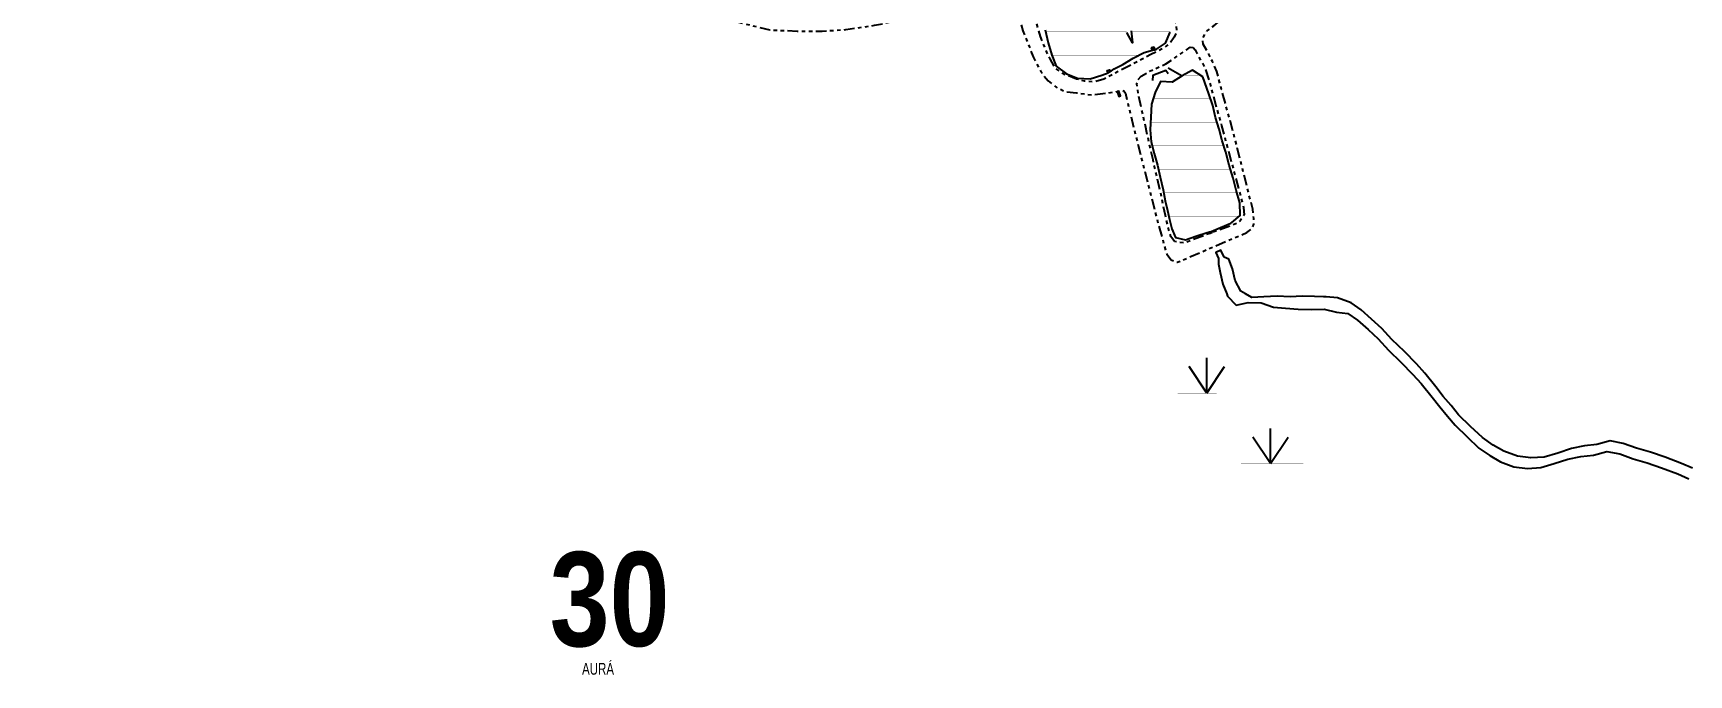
# Model space of a CAD drawing. Extents: x 211015 to 214226, y 4840231 to 4844926.
# Drawn here: x 212348 to 213052, y 4842039 to 4842312 of the extents above; entities that cross this region are included whole.
import ezdxf

# ---------------------------------------------------------------- set-up
doc = ezdxf.new("R2010")
doc.units = 0
doc.header["$LTSCALE"] = 1.5
doc.header["$MEASUREMENT"] = 0
doc.linetypes.add('TRACO_05', pattern=[11, 7, -1, 0.5, -1, 0.5, -1])
doc.linetypes.add('TRACO_25', pattern=[8, 3, -1, 1, -1, 1, -1])
doc.layers.get('0').update_dxf_attribs({"linetype": 'CONTINUOUS'})
for name, color, linetype in [('HD-ALAGADO-BREJO', 170, 'CONTINUOUS'), ('HD-CURSO-PERENE', 170, 'CONTINUOUS'), ('HD-HACH-HIDROG', 160, 'CONTINUOUS'), ('HD-LAGOS-PERENE', 170, 'CONTINUOUS'), ('HD-VALAS-DRENOS', 170, 'CONTINUOUS'), ('LM-TXT-LSF', 7, 'CONTINUOUS'), ('SV-EST-M-N-PAV', 20, 'CONTINUOUS'), ('SV-PONTE-BUEIRO', 7, 'CONTINUOUS')]:
    doc.layers.add(name, color=color, linetype=linetype)
doc.styles.add('ARIAL', font='ARIAL.TTF')
doc.styles.get("Standard").update_dxf_attribs({"font": 'swisscbo.ttf'})

# ---------------------------------------------------------------- blocks, each defined once
blk = doc.blocks.new('*X42')
at = {"layer": 'HD-HACH-HIDROG', "const_width": 0.13}
for points in [[(212790.634277, 4842412.288986), (212805.897023, 4842412.289138)], [(212779.701651, 4842402.288843), (212785.191841, 4842402.288898)], [(212792.578491, 4842402.288972), (212809.097947, 4842402.289137)], [(212762.813768, 4842392.288641), (212764.788821, 4842392.288661)], [(212776.270447, 4842392.288776), (212787.759639, 4842392.288891)], [(212795.182078, 4842392.288965), (212811.4947, 4842392.289128)], [(212764.717944, 4842382.288627), (212767.702565, 4842382.288657)], [(212769.573855, 4842382.288676), (212790.281605, 4842382.288883)], [(212797.983294, 4842382.28896), (212814.140178, 4842382.289122)], [(212768.367859, 4842372.288631), (212793.168899, 4842372.288879)], [(212801.489602, 4842372.288962), (212816.557007, 4842372.289113)], [(212771.369868, 4842362.288628), (212796.797677, 4842362.288882)], [(212804.697649, 4842362.288961), (212818.900319, 4842362.289103)], [(212774.001679, 4842352.288621), (212799.972511, 4842352.288881)], [(212807.897583, 4842352.28896), (212821.325368, 4842352.289095)], [(212775.195013, 4842342.2886), (212803.304628, 4842342.288881)], [(212808.817102, 4842342.288936), (212824.128761, 4842342.28909)], [(212776.187658, 4842332.288577), (212807.176239, 4842332.288887)], [(212811.323172, 4842332.288929), (212826.701437, 4842332.289082)], [(212777.319946, 4842322.288555), (212811.541937, 4842322.288898)], [(212813.031239, 4842322.288913), (212830.017258, 4842322.289082)], [(212778.770491, 4842312.288537), (212813.219459, 4842312.288881)], [(212815.197467, 4842312.288901), (212831.765978, 4842312.289067)], [(212781.395917, 4842302.28853), (212818.488089, 4842302.288901)]]:
    blk.add_lwpolyline(points, dxfattribs=at)
blk = doc.blocks.new('*X43')
at = {"layer": 'HD-HACH-HIDROG', "const_width": 0.13}
for points in [[(212837.370434, 4842293.822904), (212844.554931, 4842293.822976)], [(212824.588964, 4842283.822743), (212848.82091, 4842283.822985)], [(212823.384617, 4842273.822698), (212851.632812, 4842273.822981)], [(212824.108995, 4842263.822672), (212854.514283, 4842263.822976)], [(212826.755907, 4842253.822666), (212857.378112, 4842253.822972)], [(212828.964641, 4842243.822655), (212860.145702, 4842243.822967)], [(212831.212328, 4842233.822644), (212861.198568, 4842233.822944)]]:
    blk.add_lwpolyline(points, dxfattribs=at)
blk = doc.blocks.new('COD094', base_point=(203773.033414, 4838870.092152))
for q in [(203780.533414, 4838885.092152), (203773.033414, 4838881.342152), (203788.033414, 4838881.342152)]:
    blk.add_line((203780.533414, 4838870.092152), q)
blk = doc.blocks.new('*X59')
at = {"layer": 'HD-ALAGADO-BREJO', "const_width": 0.13}
for points in [[(212834.870179, 4842158.727977), (212839.870179, 4842158.728528)], [(212839.870179, 4842158.728528), (212849.870179, 4842158.729629)], [(212849.870179, 4842158.729629), (212851.480094, 4842158.728143)], [(212861.898426, 4842128.728214), (212866.898426, 4842128.728652)], [(212866.898426, 4842128.728652), (212886.898426, 4842128.730403)], [(212886.898426, 4842128.730403), (212888.341044, 4842128.728478)]]:
    blk.add_lwpolyline(points, dxfattribs=at)
at = {"layer": 'HD-ALAGADO-BREJO'}
for p in [(212839.870179, 4842158.728528), (212866.898426, 4842128.728652)]:
    blk.add_blockref('COD094', p, dxfattribs=at)

msp = doc.modelspace()

# ---------------------------------------------------------------- linework, layer by layer
at = {"layer": 'HD-CURSO-PERENE', "linetype": 'Continuous', "flags": 128}
for points in [[(212852.32, 4842215.84), (212852.27, 4842213.54), (212853.05, 4842209.94), (212854.17, 4842205.05), (212855.77, 4842200.89), (212856.15, 4842199.9), (212859.82, 4842196.02), (212864.87, 4842197.19), (212870.37, 4842197.01), (212875.63, 4842195.23), (212880.83, 4842194.76), (212886.14, 4842194.38), (212891.69, 4842194.2), (212897.2, 4842194.43), (212902.45, 4842193.1), (212907.25, 4842192.52), (212911.38, 4842189.67), (212915.9, 4842185.67), (212920.17, 4842181.7), (212924.54, 4842176.99), (212929.82, 4842171.87), (212934.96, 4842166.64), (212938.51, 4842162.72), (212943.14, 4842156.96), (212946.36, 4842152.84), (212949.63, 4842148.97), (212952.83, 4842145.05), (212957.94, 4842140.06), (212962.96, 4842135.32), (212967.58, 4842132.17), (212972.14, 4842129.52), (212977.85, 4842127.43), (212983.61, 4842126.67), (212989.31, 4842127.07), (212995.04, 4842128.73), (213000.8, 4842130.64), (213006.33, 4842131.81), (213011.68, 4842132.36), (213017.36, 4842133.95), (213022.87, 4842132.86), (213028.55, 4842130.78), (213034.46, 4842129.12), (213040.65, 4842126.94), (213047.6, 4842124.33), (213052.26, 4842122.32)], [(213053.75, 4842126.8), (213049.09, 4842128.81), (213042.14, 4842131.41), (213035.96, 4842133.59), (213030.05, 4842135.26), (213024.37, 4842137.34), (213018.85, 4842138.43), (213013.17, 4842136.84), (213007.82, 4842136.29), (213002.29, 4842135.12), (212996.53, 4842133.21), (212990.8, 4842131.54), (212985.1, 4842131.14), (212979.34, 4842131.91), (212973.63, 4842133.99), (212969.08, 4842136.65), (212964.45, 4842139.8), (212959.44, 4842144.54), (212954.32, 4842149.52), (212951.13, 4842153.44), (212947.85, 4842157.32), (212944.63, 4842161.43), (212940, 4842167.19), (212936.45, 4842171.11), (212931.32, 4842176.35), (212926.03, 4842181.46), (212921.66, 4842186.18), (212917.39, 4842190.15), (212912.87, 4842194.14), (212908.74, 4842196.99), (212902.94, 4842199.18), (212898.12, 4842199.63), (212896.95, 4842199.66), (212893.06, 4842199.76), (212887.81, 4842199.89), (212882.81, 4842199.62), (212877.16, 4842199.84), (212871.61, 4842199.62), (212866.41, 4842199.35), (212863.77, 4842200.89), (212861.74, 4842202.08), (212859.37, 4842206.57), (212858.29, 4842211.47), (212856.72, 4842215.64), (212854.72, 4842216.45)]]:
    msp.add_lwpolyline(points, dxfattribs=at)
at = {"layer": 'HD-LAGOS-PERENE', "linetype": 'Continuous', "flags": 128}
for points in [[(212778.61, 4842313.02), (212779.81, 4842307.47), (212781.4, 4842302.27), (212783.35, 4842297.57), (212787.64, 4842294.42), (212792.34, 4842292.57), (212797.67, 4842292.29), (212802.74, 4842293.77), (212805.39, 4842294.77), (212804.94, 4842295.77), (212805.89, 4842296.12), (212806.27, 4842295.2), (212807.88, 4842296.43), (212811.64, 4842298.31), (212816.04, 4842300.96), (212820.65, 4842303.46), (212824.2, 4842304.36), (212823.8, 4842305.46), (212824.75, 4842305.71), (212825.2, 4842304.56), (212825.99, 4842304.82), (212829.8, 4842307.41), (212831.8, 4842312.05)], [(212815.16, 4842312.61), (212815.8, 4842307.56), (212813.31, 4842311.91)]]:
    msp.add_lwpolyline(points, dxfattribs=at)
msp.add_lwpolyline([(212857.94, 4842231.25), (212861.56, 4842234.11), (212861.37, 4842239.56), (212859.83, 4842244.91), (212858.59, 4842250.04), (212856.84, 4842255.51), (212855.34, 4842261.01), (212853.9, 4842265.91), (212852.56, 4842270.81), (212851.01, 4842275.86), (212849.82, 4842280.86), (212848.12, 4842285.91), (212845.58, 4842293.15), (212841.28, 4842295.96), (212836.88, 4842293.56), (212832.63, 4842290.81), (212827.63, 4842291.11), (212825.38, 4842286.41), (212823.87, 4842281.46), (212823.47, 4842275.96), (212823.26, 4842270.52), (212823.7, 4842265.52), (212824.9, 4842260.52), (212826.34, 4842255.57), (212827.54, 4842250.52), (212828.73, 4842245.12), (212829.57, 4842240.47), (212830.66, 4842236.35), (212831.51, 4842232.46), (212832.45, 4842228.57), (212834.08, 4842224.83), (212838.28, 4842223.82), (212842.64, 4842225.38), (212847.51, 4842226.92), (212848.52, 4842227.2), (212849.2, 4842227.41), (212853.14, 4842229.11), (212857.51, 4842230.91)], close=True, dxfattribs=at)
at = {"layer": 'HD-VALAS-DRENOS', "linetype": 'TRACO_05', "flags": 128}
msp.add_lwpolyline([(212830.89, 4842296.91), (212836.88, 4842293.56)], dxfattribs=at)
at = {"layer": 'SV-EST-M-N-PAV', "linetype": 'TRACO_25', "flags": 128}
for points in [[(211911.26, 4843352.76), (211917.61, 4843349.3), (211924.02, 4843345.11), (211935.11, 4843340.92), (211945.71, 4843337.96), (211956.31, 4843336.97), (211963.71, 4843335.49), (211973.33, 4843331.06), (211980.48, 4843326.37), (211989.11, 4843319.96), (211996.26, 4843316.76), (212004.39, 4843313.8), (212012.77, 4843313.06), (212021.9, 4843312.81), (212039.52, 4843312.07), (212054.56, 4843310.84), (212068.12, 4843309.36), (212079.22, 4843307.39), (212089.08, 4843305.66), (212101.9, 4843301.72), (212114.97, 4843298.02), (212129.88, 4843294.44), (212144.92, 4843289.02), (212159.22, 4843285.57), (212170.32, 4843283.1), (212183.88, 4843280.39), (212196.2, 4843277.43), (212204.09, 4843273.24), (212210.75, 4843268.8), (212215.19, 4843264.61), (212216.42, 4843261.9), (212218.64, 4843257.96), (212220.12, 4843252.78), (212222.71, 4843246.12), (212224.19, 4843238.72), (212225.17, 4843229.6), (212226.65, 4843221.1), (212228.87, 4843214.44), (212230.84, 4843208.77), (212233.31, 4843203.35), (212234.54, 4843195.7), (212236.27, 4843189.05), (212237.25, 4843180.66), (212239.47, 4843172.28), (212241.2, 4843165.5), (212244.16, 4843158.6), (212247.12, 4843153.17), (212249.09, 4843149.72), (212252.05, 4843144.54), (212254.02, 4843139.61), (212254.76, 4843134.19), (212253.77, 4843129.26), (212252.54, 4843124.08), (212251.06, 4843118.41), (212250.32, 4843111.75), (212250.07, 4843104.97), (212251.8, 4843096.34), (212254.02, 4843088.21), (212256.73, 4843080.57), (212259.2, 4843072.68), (212260.68, 4843064.79), (212261.42, 4843057.14), (212262.4, 4843049.25), (212262.89, 4843043.09), (212262.4, 4843036.68), (212260.68, 4843029.41), (212258.21, 4843017.33), (212255.5, 4843008.94), (212253.77, 4843000.81), (212250.57, 4842991.69), (212248.1, 4842982.32), (212246.13, 4842971.96), (212244.65, 4842962.84), (212241.94, 4842953.22), (212238.98, 4842947.55), (212237.75, 4842940.53), (212238.49, 4842928.94), (212241.45, 4842920.8), (212245.88, 4842911.93), (212251.06, 4842903.3), (212254.76, 4842895.04), (212260.92, 4842885.67), (212265.85, 4842879.75), (212273, 4842871.37), (212278.67, 4842865.45), (212284.34, 4842861.02), (212291, 4842856.33), (212296.92, 4842850.91), (212300.12, 4842846.47), (212304.31, 4842841.54), (212307.27, 4842837.1), (212311.96, 4842831.92), (212319.85, 4842826.99), (212327.12, 4842822.68), (212337.23, 4842818.73), (212347.34, 4842815.04), (212358.68, 4842812.32), (212367.55, 4842810.6), (212374.95, 4842809.36), (212379.14, 4842806.41), (212383.33, 4842802.21), (212386.04, 4842797.78), (212386.29, 4842794.57), (212387.28, 4842790.38), (212387.28, 4842786.68), (212387.03, 4842782.49), (212386.69, 4842778.61), (212385.06, 4842769.99), (212384, 4842757.58), (212383.33, 4842748.87), (212383.08, 4842736.61), (212382.4, 4842727.71), (212381.15, 4842714.94), (212379.53, 4842703.63), (212377.97, 4842692.97), (212377.36, 4842681.46), (212377.12, 4842679.72), (212375.94, 4842671.09), (212374.38, 4842657.88), (212372.63, 4842643.61), (212371.47, 4842626.74), (212370.45, 4842614.29), (212370.29, 4842600.84), (212370.78, 4842590.89), (212371.37, 4842581.54), (212371.61, 4842575.7), (212372.4, 4842568.8), (212374.19, 4842559.4), (212375.63, 4842550.35), (212377.42, 4842541.5), (212379.02, 4842535.45), (212380.86, 4842527.55), (212382.45, 4842520.5), (212383.15, 4842515.1), (212383.48, 4842509.06), (212385.91, 4842499.88), (212390.21, 4842486.31), (212393.75, 4842473.75), (212399.78, 4842454.93), (212405.08, 4842444.37), (212411.79, 4842433.91), (212416.1, 4842429.46), (212426.93, 4842418.76), (212437.13, 4842413.06), (212449.67, 4842406.31), (212464.71, 4842398.2), (212479.94, 4842389.6), (212498.23, 4842382.5), (212516.17, 4842377.09), (212533.61, 4842369.59), (212550.45, 4842361.18), (212569.64, 4842351.63), (212587.63, 4842342.38), (212608.56, 4842331.37), (212627.45, 4842323.02), (212647.79, 4842316.41), (212661.53, 4842313.01), (212673.23, 4842312.55), (212683.78, 4842312.5), (212693.93, 4842313.15), (212706.08, 4842314.99), (212717.23, 4842317.29), (212723.03, 4842320.79), (212728.34, 4842326.53), (212733.79, 4842332.23), (212739.55, 4842340.78), (212745.76, 4842350.57), (212749.77, 4842358.87), (212751.43, 4842360.96), (212751.87, 4842361.52), (212753.57, 4842361.52), (212755.02, 4842359.82), (212756.96, 4842353.67), (212760.3, 4842341.22), (212769.16, 4842312.62), (212773.5, 4842301.58), (212776.89, 4842295.13), (212779.84, 4842291.38), (212783.29, 4842288.72), (212786.93, 4842286.87), (212791.98, 4842286.27), (212798.53, 4842285.42), (212808.49, 4842286.69), (212811.22, 4842287.43), (212812.1, 4842287.1), (212812.7, 4842286.2), (212818, 4842264.47), (212826.62, 4842230.67), (212826.65, 4842230.54), (212830.27, 4842217.78), (212832.17, 4842215.26), (212834.75, 4842214.27), (212864.36, 4842226.96), (212866.66, 4842228.61), (212867.26, 4842230.51), (212867.28, 4842231.46), (212867.31, 4842232.96), (212866.82, 4842236.91), (212859.2, 4842267.11), (212853.62, 4842287.65), (212851.58, 4842295.4), (212849.75, 4842299.62), (212847.59, 4842303.75), (212845.8, 4842306.95), (212845.55, 4842309.52), (212847.5, 4842312.7), (212850.25, 4842314.8), (212874.62, 4842334.79), (212894.68, 4842350.69), (212909.51, 4842362.45), (212915.92, 4842364.43), (212920.22, 4842365.05), (212925.77, 4842364.43), (212937.68, 4842359.95), (212945.96, 4842357.64), (212954.28, 4842355.34), (212960.62, 4842350.3)], [(212751.43, 4842398.82), (212748.8, 4842405.02), (212745.63, 4842413.01), (212742.49, 4842422.09), (212740.52, 4842428.9), (212739.25, 4842433.21), (212738.16, 4842436.57), (212737.92, 4842439.29), (212738.29, 4842440.9), (212740.21, 4842442.76), (212743.46, 4842444.16), (212747.63, 4842446.28), (212751.43, 4842447.7), (212752.45, 4842448.09), (212756.26, 4842448.9), (212761.46, 4842450.1), (212767.18, 4842451.47), (212771.61, 4842451.95), (212776.51, 4842452.64), (212781.53, 4842453.28), (212786.47, 4842453.9), (212790.66, 4842454.09), (212793.86, 4842453.34), (212796.71, 4842452.49), (212798.86, 4842450.04), (212800.15, 4842447.54), (212800.8, 4842444.19), (212802.79, 4842436.64), (212811.3, 4842401.99), (212827.68, 4842339), (212834.06, 4842316.25), (212834.55, 4842312.4), (212833.48, 4842309.95), (212831.9, 4842307.56), (212828.8, 4842305.16), (212823.59, 4842302.56), (212816.24, 4842298.71), (212808.19, 4842294.52), (212803.55, 4842292.15), (212799.34, 4842290.91), (212795.38, 4842291.28), (212791.92, 4842292.15), (212786.85, 4842294.11), (212782.89, 4842296.73), (212780.66, 4842300.79), (212778.68, 4842305), (212776.66, 4842310.22), (212774.12, 4842318.47), (212771.18, 4842328.97), (212768.29, 4842336.79), (212765.32, 4842346.69), (212762.6, 4842359.06), (212760.06, 4842369.52), (212757.46, 4842380.09), (212754.49, 4842389.87), (212752.39, 4842396.55), (212751.43, 4842398.82)], [(212840.3, 4842305.75), (212841.46, 4842305.56), (212842.33, 4842304.57), (212846.63, 4842296.6), (212848.43, 4842290.95), (212853.61, 4842272.21), (212862.97, 4842237.56), (212863.26, 4842234.51), (212862.21, 4842232.81), (212861.45, 4842231.89), (212860.11, 4842230.81), (212837.66, 4842222.47), (212833.58, 4842223.09), (212831.97, 4842225.31), (212830.86, 4842229.27), (212829.71, 4842234.2), (212828.19, 4842241.62), (212824.45, 4842257.77), (212818.13, 4842286.01), (212817.63, 4842290.06), (212817.83, 4842291.51), (212819.44, 4842293.41), (212823.44, 4842295.66), (212829.94, 4842298.61), (212840.3, 4842305.75)]]:
    msp.add_lwpolyline(points, dxfattribs=at)
at = {"layer": 'SV-PONTE-BUEIRO', "linetype": 'Continuous', "flags": 128}
for points in [[(212824.75, 4842305.71), (212823.8, 4842305.46), (212824.2, 4842304.36), (212825.2, 4842304.56)], [(212805.89, 4842296.12), (212806.27, 4842295.2), (212805.39, 4842294.77), (212804.94, 4842295.77)], [(212809.88, 4842287.07), (212809.18, 4842286.83), (212809.99, 4842284.74), (212810.66, 4842285.02)], [(212848.68, 4842226.57), (212848.52, 4842227.2), (212849.2, 4842227.41), (212849.46, 4842226.85)]]:
    msp.add_lwpolyline(points, close=True, dxfattribs=at)
for points in [[(212830.83, 4842294.31), (212829.84, 4842295.81), (212824.43, 4842293.71), (212824.27, 4842291.58)], [(212854.72, 4842216.45), (212853.26, 4842219.47), (212851.11, 4842218.44), (212852.32, 4842215.84)]]:
    msp.add_lwpolyline(points, dxfattribs=at)

# ---------------------------------------------------------------- block references
at = {"layer": 'HD-ALAGADO-BREJO'}
msp.add_blockref('*X59', (0, 0), dxfattribs=at)
at = {"layer": 'HD-LAGOS-PERENE'}
for name in ['*X42', '*X43']:
    msp.add_blockref(name, (0, 0), dxfattribs=at)

# ---------------------------------------------------------------- texts
at = {"layer": 'LM-TXT-LSF'}
msp.add_text('30', height=40, dxfattribs=at).set_placement((212567.97, 4842051.19))
at = {"layer": 'LM-TXT-LSF', "style": 'ARIAL', "width": 0.7}
msp.add_text('AURÁ', height=5, dxfattribs=at).set_placement((212581.74, 4842039.05))

doc.saveas('drawing.dxf')
